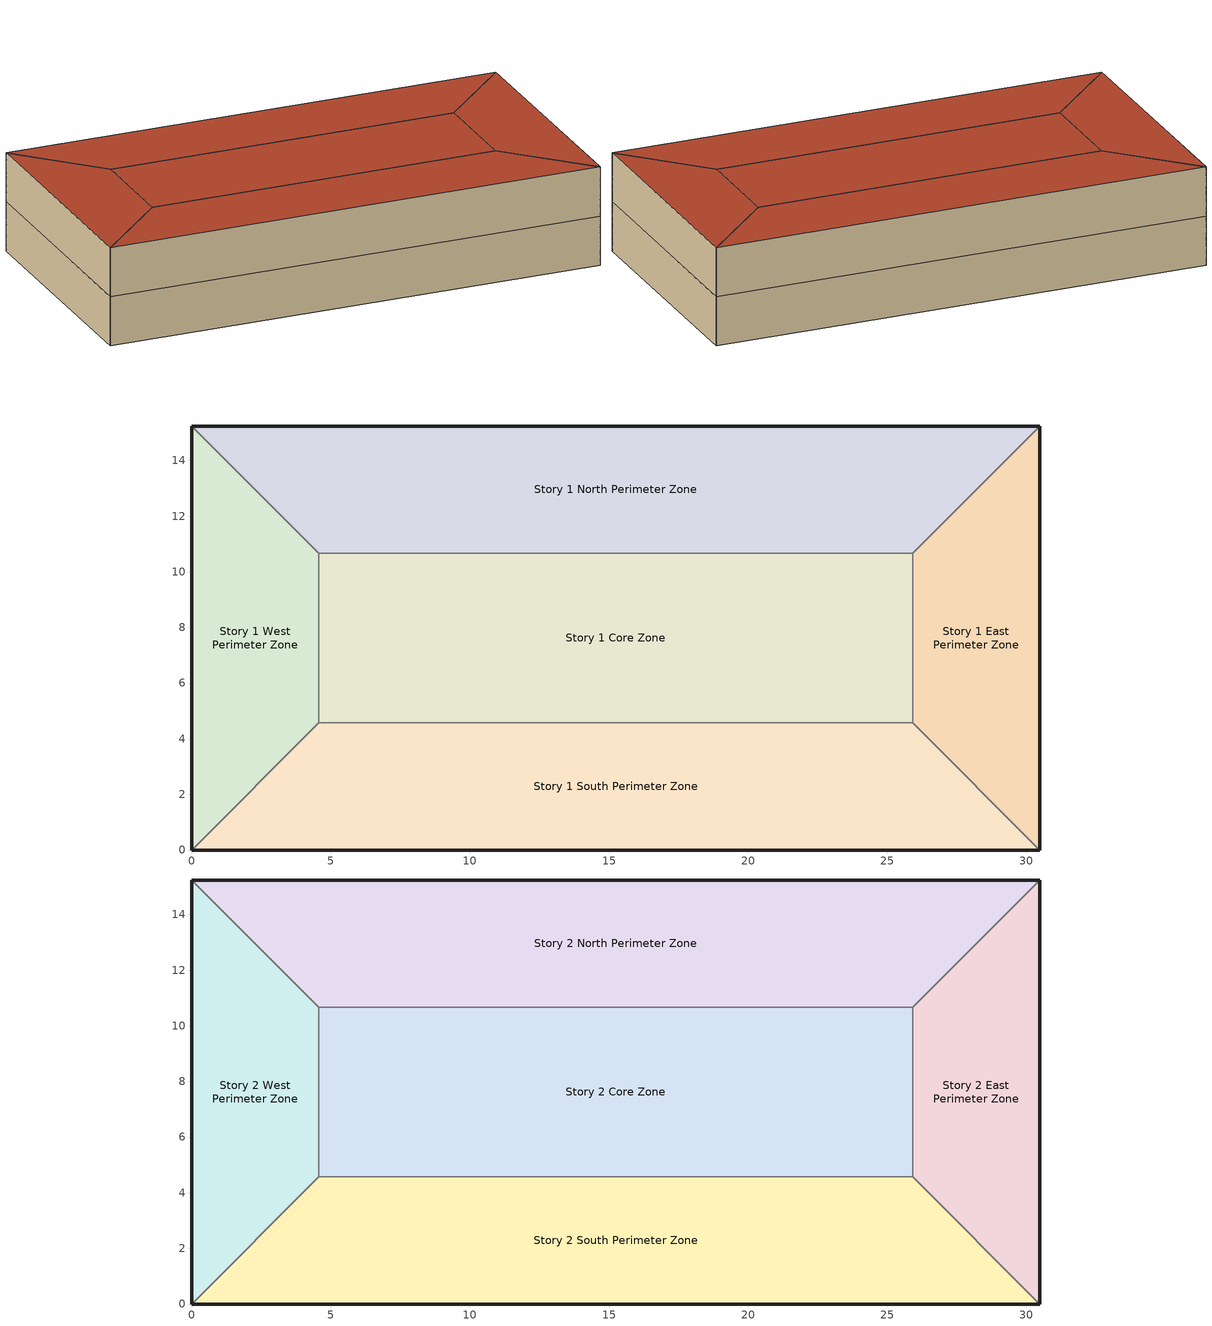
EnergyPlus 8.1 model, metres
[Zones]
Story 1 Core Zone
 floor ground (ExtSlabCarpet 4in ClimateZone 1-8): 4.57,4.57 4.57,10.67 25.91,10.67 25.91,4.57 z0
 wall to Story 1 West Perimeter Zone (Interior Wall): 4.57,10.67 4.57,4.57 z0:3.05
 wall to Story 1 North Perimeter Zone (Interior Wall): 25.91,10.67 4.57,10.67 z0:3.05
 wall to Story 1 East Perimeter Zone (Interior Wall): 25.91,4.57 25.91,10.67 z0:3.05
 wall to Story 1 South Perimeter Zone (Interior Wall): 4.57,4.57 25.91,4.57 z0:3.05
Story 1 East Perimeter Zone
 floor ground (ExtSlabCarpet 4in ClimateZone 1-8): 30.48,15.24 30.48,0 25.91,4.57 25.91,10.67 z0
 wall outside (ASHRAE 90.1-2004 ExtWall Mass ClimateZone 5): 30.48,0 30.48,15.24 z0:3.05
 wall to Story 1 South Perimeter Zone (Interior Wall): 25.91,4.57 30.48,0 z0:3.05
 wall to Story 1 North Perimeter Zone (Interior Wall): 30.48,15.24 25.91,10.67 z0:3.05
Story 1 North Perimeter Zone
 floor ground (ExtSlabCarpet 4in ClimateZone 1-8): 0,15.24 30.48,15.24 25.91,10.67 4.57,10.67 z0
 wall outside (ASHRAE 90.1-2004 ExtWall Mass ClimateZone 5): 30.48,15.24 0,15.24 z0:3.05
 wall to Story 1 West Perimeter Zone (Interior Wall): 0,15.24 4.57,10.67 z0:3.05
Story 1 South Perimeter Zone
 floor ground (ExtSlabCarpet 4in ClimateZone 1-8): 30.48,0 0,0 4.57,4.57 25.91,4.57 z0
 wall outside (ASHRAE 90.1-2004 ExtWall Mass ClimateZone 5): 0,0 30.48,0 z0:3.05
 wall to Story 1 West Perimeter Zone (Interior Wall): 4.57,4.57 0,0 z0:3.05
Story 1 West Perimeter Zone
 floor ground (ExtSlabCarpet 4in ClimateZone 1-8): 0,0 0,15.24 4.57,10.67 4.57,4.57 z0
 wall outside (ASHRAE 90.1-2004 ExtWall Mass ClimateZone 5): 0,15.24 0,0 z0:3.05
Story 2 Core Zone
 floor to Story 1 Core Zone (Interior Floor): 4.57,4.57 4.57,10.67 25.91,10.67 25.91,4.57 z3.05
 wall to Story 2 West Perimeter Zone (Interior Wall): 4.57,10.67 4.57,4.57 z3.05:6.1
 wall to Story 2 North Perimeter Zone (Interior Wall): 25.91,10.67 4.57,10.67 z3.05:6.1
 wall to Story 2 East Perimeter Zone (Interior Wall): 25.91,4.57 25.91,10.67 z3.05:6.1
 wall to Story 2 South Perimeter Zone (Interior Wall): 4.57,4.57 25.91,4.57 z3.05:6.1
 roof outside (ASHRAE 90.1-2004 ExtRoof IEAD ClimateZone 5-6): 25.91,4.57 25.91,10.67 4.57,10.67 4.57,4.57 z6.1
Story 2 East Perimeter Zone
 floor to Story 1 East Perimeter Zone (Interior Floor): 30.48,15.24 30.48,0 25.91,4.57 25.91,10.67 z3.05
 wall outside (ASHRAE 90.1-2004 ExtWall Mass ClimateZone 5): 30.48,0 30.48,15.24 z3.05:6.1
 wall to Story 2 South Perimeter Zone (Interior Wall): 25.91,4.57 30.48,0 z3.05:6.1
 wall to Story 2 North Perimeter Zone (Interior Wall): 30.48,15.24 25.91,10.67 z3.05:6.1
 roof outside (ASHRAE 90.1-2004 ExtRoof IEAD ClimateZone 5-6): 25.91,10.67 25.91,4.57 30.48,0 30.48,15.24 z6.1
Story 2 North Perimeter Zone
 floor to Story 1 North Perimeter Zone (Interior Floor): 0,15.24 30.48,15.24 25.91,10.67 4.57,10.67 z3.05
 wall outside (ASHRAE 90.1-2004 ExtWall Mass ClimateZone 5): 30.48,15.24 0,15.24 z3.05:6.1
 wall to Story 2 West Perimeter Zone (Interior Wall): 0,15.24 4.57,10.67 z3.05:6.1
 roof outside (ASHRAE 90.1-2004 ExtRoof IEAD ClimateZone 5-6): 4.57,10.67 25.91,10.67 30.48,15.24 0,15.24 z6.1
Story 2 South Perimeter Zone
 floor to Story 1 South Perimeter Zone (Interior Floor): 30.48,0 0,0 4.57,4.57 25.91,4.57 z3.05
 wall outside (ASHRAE 90.1-2004 ExtWall Mass ClimateZone 5): 0,0 30.48,0 z3.05:6.1
 wall to Story 2 West Perimeter Zone (Interior Wall): 4.57,4.57 0,0 z3.05:6.1
 roof outside (ASHRAE 90.1-2004 ExtRoof IEAD ClimateZone 5-6): 25.91,4.57 4.57,4.57 0,0 30.48,0 z6.1
Story 2 West Perimeter Zone
 floor to Story 1 West Perimeter Zone (Interior Floor): 0,0 0,15.24 4.57,10.67 4.57,4.57 z3.05
 wall outside (ASHRAE 90.1-2004 ExtWall Mass ClimateZone 5): 0,15.24 0,0 z3.05:6.1
 roof outside (ASHRAE 90.1-2004 ExtRoof IEAD ClimateZone 5-6): 4.57,4.57 4.57,10.67 0,15.24 0,0 z6.1
[Building]
Building 1
[Site:Location]
Site 1: Latitude {deg}=39.74; Longitude {deg}=-105.18; Time Zone {hr}=-7; Elevation {m}=1829
[Material] Thermal Absorptance=0.9
Name | Roughness | Thickness {m} | Conductivity {W/m-K} | Density {kg/m3} | Specific Heat {J/kg-K} | Solar Absorptance | Visible Absorptance
1/2IN Gypsum | Smooth | 0.0127 | 0.16 | 784.9 | 830 | 0.4 | 0.4
1IN Stucco | Smooth | 0.0253 | 0.6918 | 1858 | 837 | 0.92 | 0.92
8IN CONCRETE HW RefBldg | Rough | 0.2032 | 1.311 | 2240 | 836.8 | 0.7 | 0.7
F16 Acoustic tile | MediumSmooth | 0.0191 | 0.06 | 368 | 590 | 0.3 | 0.3
G01a 19mm gypsum board | MediumSmooth | 0.019 | 0.16 | 800 | 1090 | 0.4 | 0.4
IEAD NonRes Roof Insulation-2.85 | MediumRough | 0.127339 | 0.049 | 265 | 836.8 | 0.7 | 0.7
M11 100mm lightweight concrete | MediumRough | 0.1016 | 0.53 | 1280 | 840 | 0.5 | 0.5
Mass NonRes Wall Insulation-1.43 | MediumRough | 0.0495495 | 0.049 | 265 | 836.8 | 0.7 | 0.7
MAT-CC05 4 HW CONCRETE | Rough | 0.1016 | 1.311 | 2240 | 836.8 | 0.85 | 0.85
Metal Decking | MediumSmooth | 0.0015 | 45.006 | 7680 | 418.4 | 0.6 | 0.6
Roof Membrane | VeryRough | 0.0095 | 0.16 | 1121.29 | 1460 | 0.7 | 0.7
[Material:AirGap]
Name | Thermal Resistance {m2-K/W}
F04 Wall air space resistance | 0.15
F05 Ceiling air space resistance | 0.18
[Material:NoMass]
CP02 CARPET PAD: Roughness=Smooth; Thermal Resistance {m2-K/W}=0.1; Thermal Absorptance=0.9; Solar Absorptance=0.8; Visible Absorptance=0.8
[Construction]
ASHRAE 90.1-2004 ExtRoof IEAD ClimateZone 5-6: Roof Membrane, IEAD NonRes Roof Insulation-2.85, Metal Decking
ASHRAE 90.1-2004 ExtWall Mass ClimateZone 5: 1IN Stucco, 8IN CONCRETE HW RefBldg, Mass NonRes Wall Insulation-1.43, 1/2IN Gypsum
ExtSlabCarpet 4in ClimateZone 1-8: MAT-CC05 4 HW CONCRETE, CP02 CARPET PAD
Interior Floor: F16 Acoustic tile, F05 Ceiling air space resistance, M11 100mm lightweight concrete
Interior Wall: G01a 19mm gypsum board, F04 Wall air space resistance, G01a 19mm gypsum board
[Zone]
Story 1 Core Zone; Story 1 East Perimeter Zone; Story 1 North Perimeter Zone; Story 1 South Perimeter Zone; Story 1 West Perimeter Zone; Story 2 Core Zone; Story 2 East Perimeter Zone; Story 2 North Perimeter Zone; Story 2 South Perimeter Zone; Story 2 West Perimeter Zone
